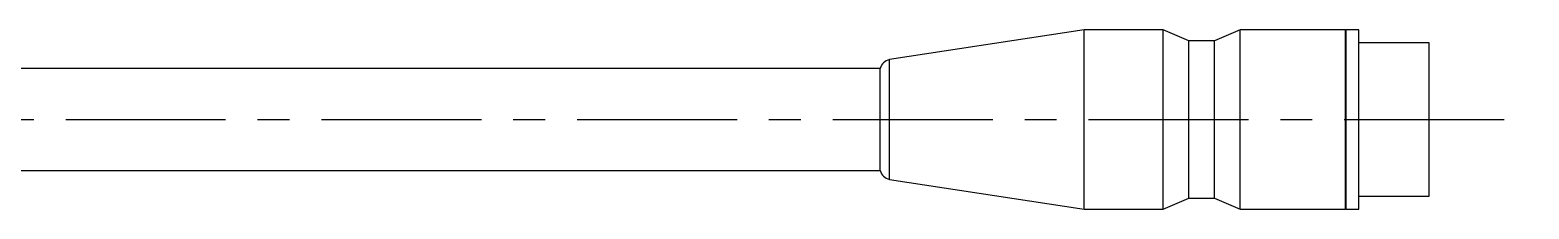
# Model space of a CAD drawing. Extents: x -294 to 411, y 17 to 451.
# Drawn here: x -64 to 53.2, y 297.3 to 311.3 of the extents above; entities that cross this region are included whole.
import ezdxf

# ---------------------------------------------------------------- set-up
doc = ezdxf.new("R2010")
doc.units = 0
doc.header["$LTSCALE"] = 10
doc.linetypes.add('CENTER', pattern=[2, 1.25, -0.25, 0.25, -0.25])
doc.layers.add('1', color=7, linetype='CONTINUOUS')

msp = doc.modelspace()

# ---------------------------------------------------------------- linework, layer by layer
at = {"layer": '1', "color": 7, "linetype": 'CONTINUOUS'}
for p, q in [((18.439425, 311.28877), (3.205442, 308.973096)), ((24.632424, 311.28877), (18.439425, 311.28877)), ((18.439425, 297.288772), (18.439425, 311.28877)), ((26.632424, 310.438771), (24.632424, 311.28877)), ((24.632424, 297.288772), (24.632424, 311.28877)), ((30.632424, 311.28877), (28.632424, 310.438771)), ((38.889424, 311.28877), (30.632424, 311.28877)), ((30.632424, 297.288772), (30.632424, 311.28877)), ((38.939424, 311.23877), (38.889424, 311.28877)), ((38.889424, 297.288772), (38.889424, 311.28877)), ((39.939426, 311.28877), (38.939424, 311.28877)), ((38.939424, 297.288772), (38.939424, 311.28877)), ((39.939426, 297.288772), (39.939426, 311.28877)), ((28.632424, 310.438771), (26.632424, 310.438771)), ((26.632424, 298.138771), (26.632424, 310.438771)), ((28.632424, 298.138771), (28.632424, 310.438771)), ((45.439427, 310.288769), (39.939426, 310.288769)), ((45.439427, 298.288773), (45.439427, 310.288769)), ((3.205442, 299.604445), (3.205442, 308.973096)), ((2.481768, 308.288771), (-82.560575, 308.288771)), ((2.481768, 300.288771), (2.481768, 308.288771)), ((-82.560575, 300.288771), (2.481768, 300.288771)), ((3.205442, 299.604445), (18.439425, 297.288772)), ((24.632424, 297.288772), (26.632424, 298.138771)), ((26.632424, 298.138771), (28.632424, 298.138771)), ((28.632424, 298.138771), (30.632424, 297.288772)), ((39.939426, 298.288773), (45.439427, 298.288773)), ((18.439425, 297.288772), (24.632424, 297.288772)), ((30.632424, 297.288772), (38.889424, 297.288772)), ((38.889424, 297.288772), (38.939424, 297.338772)), ((38.939424, 297.288772), (39.939426, 297.288772))]:
    msp.add_line(p, q, dxfattribs=at)
at = {"layer": '1', "color": 4, "linetype": 'CENTER'}
msp.add_line((-101.21005, 304.288771), (53.239082, 304.288771), dxfattribs=at)
at = {"layer": '1', "color": 7, "linetype": 'CONTINUOUS'}
for centre, start, end in [((3.439426, 308.000854), 103.531698, 163.266744), ((3.439426, 300.576688), 196.733256, 256.468302)]:
    msp.add_arc(centre, 1.000002, start, end, dxfattribs=at)

doc.saveas('drawing.dxf')
